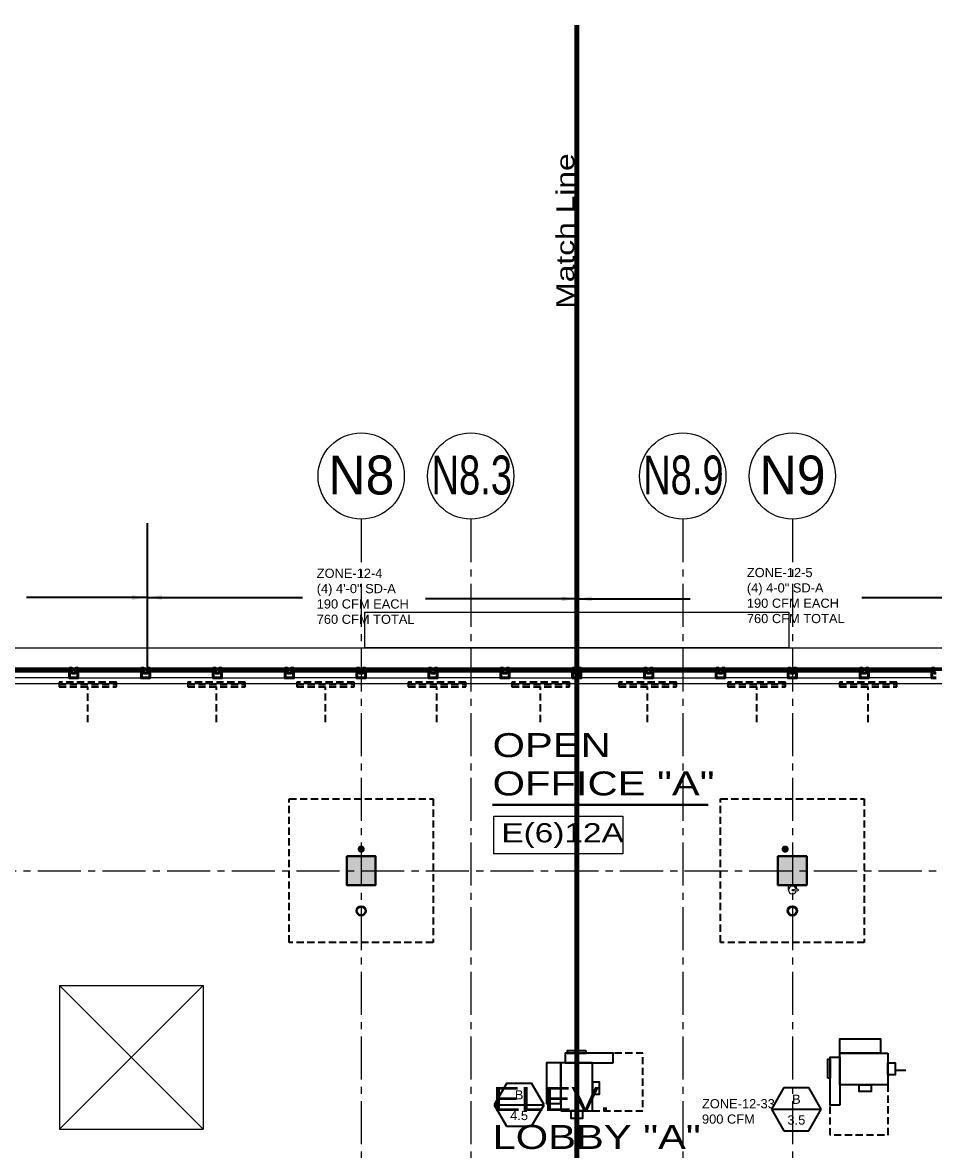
# Model space of a CAD drawing. Header units: inches. Extents: x -26012 to 27, y -11337 to 2082.
# Drawn here: x -23144 to -22382, y 1140 to 2082 of the extents above; entities that cross this region are included whole.
import ezdxf
from ezdxf.enums import TextEntityAlignment as Align

# ---------------------------------------------------------------- set-up
doc = ezdxf.new("R2010")
doc.units = ezdxf.units.IN
doc.header["$LTSCALE"] = 48
doc.header["$MEASUREMENT"] = 0
for name, pattern in [('A106$0$DGN Style 2', [238.33932, 143.003592, -95.335728]), ('A_Column Grid$0$CENTER2', [1.125, 0.75, -0.125, 0.125, -0.125]), ('HIDDEN2', [0.1875, 0.125, -0.0625]), ('Matchline$0$DASHED', [0.75, 0.5, -0.25]), ('NB - 13th_Penthouse_plan$0$HIDDEN2', [0.1875, 0.125, -0.0625])]:
    doc.linetypes.add(name, pattern=pattern)
for name, color, linetype in [('A106$0$A-ANNO-PATT-2-12', 8, 'Continuous'), ('A106$0$A-AREA-IDEN', 8, 'Continuous'), ('A106$0$A-CNOPY-ABOVE', 8, 'Continuous'), ('A106$0$A-COLS-COL2-12', 8, 'Continuous'), ('A106$0$A-EQPM-FEC', 8, 'Continuous'), ('A106$0$A-FLOR-AWNG', 8, 'Continuous'), ('A106$0$A-FLOR-SLAB', 8, 'Continuous'), ('A106$0$A-GLAZ', 8, 'Continuous'), ('A106$0$A-ROOF-LEAD-3-12', 8, 'Continuous'), ('A106$0$C-PROP', 8, 'Continuous'), ('A106$0$tower crane', 8, 'Continuous'), ('A605$0$A-ANNO-PATT-2-12', 8, 'Continuous'), ('A605$0$A-COLS-COL2-12', 8, 'Continuous'), ('A605$0$A-FLOR-SLAB', 8, 'Continuous'), ('A_Column Grid$0$A-GRID-1D1-15', 8, 'A_Column Grid$0$CENTER2'), ('A_Column Grid$0$A-GRID-GRD1-15', 8, 'A_Column Grid$0$CENTER2'), ('M-HVAC-anno', 6, 'Continuous'), ('M-HVAC-blck', 6, 'Continuous'), ('M-HVAC-clrn', 1, 'HIDDEN2'), ('M-HVAC-eqpm-fptd', 94, 'Continuous'), ('M-HVAC-Flex', 5, 'Continuous'), ('M-HVAC-FUTR', 4, 'HIDDEN2'), ('M-HVAC-supp', 93, 'Continuous'), ('M-HVAC-Term-Supp', 92, 'Continuous'), ('M-HVAC-TEXT', 6, 'Continuous'), ('Matchline$0$Match Line', 5, 'Matchline$0$DASHED'), ('NB - 13th_Penthouse_plan$0$STCCOLS2', 1, 'NB - 13th_Penthouse_plan$0$HIDDEN2'), ('NB - 13th_Penthouse_plan$0$STDROPS', 1, 'NB - 13th_Penthouse_plan$0$HIDDEN2'), ('NB - 13th_Penthouse_plan$0$STMETAL1', 1, 'NB - 13th_Penthouse_plan$0$HIDDEN2'), ('XREF', 8, 'Continuous')]:
    doc.layers.add(name, color=color, linetype=linetype)
doc.styles.add('A106$0$Arial', font='arial.ttf', dxfattribs={"height": 0.076839})
doc.styles.add('A106$0$style-Arial', font='arial.ttf')
doc.styles.add('A_Column Grid$0$Style-Arial', font='arial.ttf')
doc.styles.add('M08', font='arial.ttf', dxfattribs={"height": 7.68})
doc.styles.add('Matchline$0$Style-arial', font='arial.shx')
doc.styles.get("Standard").update_dxf_attribs({"font": 'simplex.shx'})
doc.dimstyles.new('STANDARD$7', dxfattribs={"dimtxt": 0.18, "dimasz": 0.125, "dimexe": 0.18, "dimexo": 0.06, "dimgap": 0.09, "dimtad": 0, "dimtih": 1, "dimtoh": 1, "dimdec": 4, "dimzin": 0, "dimdsep": 46, "dimtxsty": 'Standard', "dimcen": 0.09, "dimadec": 0, "dimazin": 0, "dimtfac": 1, "dimtdec": 4, "dimtofl": 0, "dimtmove": 0, "dimatfit": 3, "dimfxl": 1, "dimtolj": 1, "dimtzin": 0, "dimarcsym": 0})

# ---------------------------------------------------------------- blocks, each defined once
blk = doc.blocks.new('*U526')
at = {"layer": 'A106$0$tower crane', "linetype": 'A106$0$DGN Style 2', "lineweight": 0}
for p, q in [((-480, 480, 0), (480, 480, 0)), ((-480, 480, 0), (-480, -480, 0)), ((-480, 480, 0), (480, -480, 0)), ((480, 480, 0), (-480, -480, 0)), ((480, 480, 0), (480, -480, 0)), ((-480, -480, 0), (480, -480, 0))]:
    blk.add_line(p, q, dxfattribs=at)
blk = doc.blocks.new('A106$0$CW10')
at = {"layer": 'A106$0$A-GLAZ', "linetype": 'Continuous', "lineweight": 40}
for p, q in [((-117.25, 5.75), (-117.25, 7)), ((-117.25, 7), (-62.75, 7)), ((-117.25, 5.75), (-62.75, 5.75)), ((-62.75, 5.75), (-62.75, 7)), ((-2.75, 7), (-57.25, 7)), ((-57.25, 5.75), (-57.25, 7)), ((-2.75, 5.75), (-57.25, 5.75)), ((-2.75, 5.75), (-2.75, 7))]:
    blk.add_line(p, q, dxfattribs=at)
at = {"layer": 'A106$0$A-GLAZ', "linetype": 'Continuous', "lineweight": 0}
for p, q in [((-117.25, 6.75), (-62.75, 6.75)), ((-117.25, 6.25), (-62.75, 6.25)), ((-2.75, 6.75), (-57.25, 6.75)), ((-2.75, 6.25), (-57.25, 6.25)), ((-3.5, 0), (-56.5, 0)), ((-116.5, 0), (-63.5, 0))]:
    blk.add_line(p, q, dxfattribs=at)
at = {"layer": 'A106$0$A-GLAZ', "linetype": 'Continuous', "lineweight": 40, "flags": 128}
for points in [[(-120, 4), (-118.5, 4), (-118.5, 8), (-116.5, 8), (-116.5, 7.25), (-117.5, 7.25), (-117.5, 5.5), (-116.5, 5.5), (-116.5, 0), (-120, 0)], [(-60, 4), (-61.5, 4), (-61.5, 8), (-63.5, 8), (-63.5, 7.25), (-62.5, 7.25), (-62.5, 5.5), (-63.5, 5.5), (-63.5, 0), (-60, 0)], [(-60, 4), (-58.5, 4), (-58.5, 8), (-56.5, 8), (-56.5, 7.25), (-57.5, 7.25), (-57.5, 5.5), (-56.5, 5.5), (-56.5, 0), (-60, 0)], [(0, 4), (-1.5, 4), (-1.5, 8), (-3.5, 8), (-3.5, 7.25), (-2.5, 7.25), (-2.5, 5.5), (-3.5, 5.5), (-3.5, 0), (0, 0)]]:
    blk.add_lwpolyline(points, dxfattribs=at)
blk = doc.blocks.new('*U578')
at = {"layer": 'A106$0$A-EQPM-FEC', "linetype": 'Continuous', "lineweight": 13}
for p, q in [((3.51, 0.2), (-0.82, -0.17)), ((-0.82, -0.76), (3.51, -1.11))]:
    blk.add_line(p, q, dxfattribs=at)
at = {"layer": 'A106$0$A-EQPM-FEC', "linetype": 'Continuous', "lineweight": 0, "flags": 128}
blk.add_lwpolyline([(-4.13, 0.09), (-4.13, 3.73), (2.33, 3.74), (2.34, 0.1)], dxfattribs=at)
at = {"layer": 'A106$0$A-EQPM-FEC', "linetype": 'Continuous', "lineweight": 13}
blk.add_circle((-0.82, -0.46), 0.297, dxfattribs=at)
for centre, radius, start, end in [((-0.89, -0.46), 3.27, 9.8828, 350.32048), ((3.51, -0.45), 0.653, 270.10371, 90.10164)]:
    blk.add_arc(centre, radius, start, end, dxfattribs=at)
blk = doc.blocks.new('A106')
at = {"layer": 'A106$0$A-ROOF-LEAD-3-12', "lineweight": 13}
h = blk.add_hatch(color=256, dxfattribs=at)
edge = h.paths.add_edge_path()
edge.add_arc((-22861.02, 1392.09), 3, 0, 360)
h = blk.add_hatch(color=256, dxfattribs=at)
edge = h.paths.add_edge_path()
edge.add_arc((-22507.02, 1392.09), 3, 0, 360)
at = {"layer": 'A106$0$A-ANNO-PATT-2-12', "lineweight": 30}
for points in [[(-22849.02, 1362.09), (-22849.02, 1386.09), (-22873.02, 1362.09), (-22873.02, 1386.09)], [(-22489.02, 1362.09), (-22489.02, 1386.09), (-22513.02, 1362.09), (-22513.02, 1386.09)]]:
    blk.add_solid(points, dxfattribs=at)
at = {"layer": 'A106$0$A-AREA-IDEN', "lineweight": 30}
blk.add_line((-22751.36, 1429.18, 0.21), (-22571.41, 1429.18, 0.21), dxfattribs=at)
at = {"layer": 'A106$0$A-AREA-IDEN', "lineweight": 13}
blk.add_3dface([(-22750.16, 1419.66, 0.21), (-22642.56, 1419.66, 0.21), (-22642.56, 1388.13, 0.21), (-22750.16, 1388.13, 0.21)], dxfattribs=at)
at = {"layer": 'A106$0$A-CNOPY-ABOVE', "lineweight": 0}
blk.add_3dface([(-22858.02, 1590.09), (-22504.02, 1590.09), (-22504.02, 1560.09), (-22858.02, 1560.09)], dxfattribs=at)
at = {"layer": 'A106$0$A-COLS-COL2-12', "lineweight": 30}
for points in [[(-22873.02, 1386.09), (-22849.02, 1386.09), (-22849.02, 1362.09), (-22873.02, 1362.09)], [(-22513.02, 1386.09), (-22489.02, 1386.09), (-22489.02, 1362.09), (-22513.02, 1362.09)]]:
    blk.add_3dface(points, dxfattribs=at)
at = {"layer": 'A106$0$A-FLOR-AWNG', "lineweight": 0}
blk.add_line((-24033.74, 1560.09), (-21043.12, 1560.09), dxfattribs=at)
at = {"layer": 'A106$0$A-FLOR-SLAB', "lineweight": 0, "flags": 128}
blk.add_lwpolyline([(-23869.27, 1530.35), (-21072.77, 1530.34), (-21072.77, -6.15), (-22489.27, -6.15), (-22489.27, 53.84), (-22872.77, 53.84), (-22872.77, -6.15), (-24409.27, -6.15)], dxfattribs=at)
at = {"layer": 'A106$0$A-GLAZ', "lineweight": 0}
blk.add_line((-21060.02, 1543.09), (-23882.03, 1543.1), dxfattribs=at)
at = {"layer": 'A106$0$C-PROP', "lineweight": 40, "flags": 128}
for points in [[(-25004.54, -676.9), (-24022.02, 1542.09), (-21061.02, 1542.09), (-21061.02, -676.9)], [(-24808.14, -233.33), (-24022.02, 1542.09), (-21061.02, 1542.09), (-21061.02, -229.32)]]:
    blk.add_lwpolyline(points, dxfattribs=at)
at = {"layer": 'A106$0$A-EQPM-FEC', "lineweight": 0}
blk.add_blockref('*U578', (-22500.12, 1358.36), dxfattribs=at)
at = {"layer": 'A106$0$A-GLAZ', "lineweight": 40}
for p in [(-23101.03, 1535.1), (-22981.02, 1535.09), (-22861.02, 1535.09), (-22741.02, 1535.09), (-22621.02, 1535.09), (-22501.02, 1535.09), (-22381.02, 1535.09)]:
    blk.add_blockref('A106$0$CW10', p, dxfattribs=at)
at = {"layer": 'A106$0$tower crane', "lineweight": 0, "xscale": 0.125, "yscale": 0.125, "zscale": 0.125}
blk.add_blockref('*U526', (-23053.02, 1218.13, 0), dxfattribs=at)
at = {"layer": 'A106$0$A-AREA-IDEN', "lineweight": 30, "style": 'A106$0$style-Arial', "width": 1.246875}
blk.add_text('E(6)12A', height=16, dxfattribs=at).set_placement((-22743.98, 1397.77, 0.21))
at = {"layer": 'A106$0$A-AREA-IDEN', "lineweight": 30, "char_height": 20, "attachment_point": 7, "line_spacing_factor": 0.6, "style": 'A106$0$Arial'}
for s, insert in [('\\H1x;\\W1.24688;OPEN', (-22751.36, 1468.66, 0.21)), ('\\H1x;\\W1.24688;OFFICE "A"', (-22751.36, 1436.66, 0.21)), ('\\H1x;\\W1.24688;ELEV.        ', (-22751.36, 1173.42, 0.21)), ('\\H1x;\\W1.24688;LOBBY "A"', (-22751.36, 1141.42, 0.21))]:
    blk.add_mtext(s, dxfattribs=dict(at, insert=insert))
blk = doc.blocks.new('Matchline')
at = {"layer": 'Matchline$0$Match Line', "color": 5, "lineweight": 0, "const_width": 4}
blk.add_lwpolyline([(-22681.02, 2080.37), (-22681.02, -161.85)], dxfattribs=at)
at = {"layer": 'Matchline$0$Match Line', "color": 5, "linetype": 'Continuous', "lineweight": 30, "insert": (-22682.91, 1843.37), "char_height": 15, "attachment_point": 7, "rotation": 90, "line_spacing_factor": 0.84, "style": 'Matchline$0$Style-arial'}
blk.add_mtext('{\\W1.2667;Match Line}', dxfattribs=at)
blk = doc.blocks.new('A605')
at = {"layer": 'A605$0$A-ANNO-PATT-2-12', "lineweight": 30}
for points in [[(-22849.02, 1362.09), (-22849.02, 1386.09), (-22873.02, 1362.09), (-22873.02, 1386.09)], [(-22489.02, 1362.09), (-22489.02, 1386.09), (-22513.02, 1362.09), (-22513.02, 1386.09)]]:
    blk.add_solid(points, dxfattribs=at)
at = {"layer": 'A605$0$A-COLS-COL2-12', "lineweight": 30}
for points in [[(-22873.02, 1386.09), (-22849.02, 1386.09), (-22849.02, 1362.09), (-22873.02, 1362.09)], [(-22513.02, 1386.09), (-22489.02, 1386.09), (-22489.02, 1362.09), (-22513.02, 1362.09)]]:
    blk.add_3dface(points, dxfattribs=at)
at = {"layer": 'A605$0$A-FLOR-SLAB', "lineweight": 0, "flags": 128}
blk.add_lwpolyline([(-23869.27, 1530.35), (-21072.77, 1530.34), (-21072.77, -6.15), (-22489.27, -6.15), (-22489.27, 53.84), (-22872.77, 53.84), (-22872.77, -6.15), (-24409.27, -6.15)], dxfattribs=at)
blk = doc.blocks.new('A$C4BF10DA9')
at = {"layer": 'M-HVAC-clrn', "flags": 128}
blk.add_lwpolyline([(6, 42), (6, 0), (54.25, 0), (54.25, 25)], dxfattribs=at)
at = {"layer": 'M-HVAC-eqpm-fptd'}
for p, q in [((6, 68.5), (6, 42)), ((46.25, 68.5), (6, 68.5)), ((46.25, 42), (46.25, 68.5)), ((6, 42), (46.25, 42))]:
    blk.add_line(p, q, dxfattribs=at)
for points in [[(12.25, 68.5), (46.25, 68.5), (46.25, 80.5), (12.25, 80.5)], [(6, 50.25), (6, 60.25), (0, 60.25), (0, 50.25)], [(46.25, 25), (54.25, 25), (54.25, 65), (46.25, 65)], [(30, 42), (20, 42), (20, 36.25), (30, 36.25)]]:
    blk.add_lwpolyline(points, close=True, dxfattribs=at)
at = {"layer": 'M-HVAC-supp'}
blk.add_lwpolyline([(56.25, 47.5), (56.25, 63.25), (54.25, 63.25), (54.25, 47.5)], close=True, dxfattribs=at)
blk = doc.blocks.new('SD-A')
at = {"layer": 'M-HVAC-FUTR'}
for p, q in [((2473.34, 316.58), (2425.34, 316.58)), ((2425.34, 316.58), (2425.34, 312.58)), ((2473.34, 314.58), (2425.34, 314.58)), ((2425.34, 312.58), (2473.34, 312.58)), ((2473.34, 312.58), (2473.34, 316.58))]:
    blk.add_line(p, q, dxfattribs=at)
blk = doc.blocks.new('A$C73FD2CE6')
at = {"layer": 'M-HVAC-blck'}
for p, q in [((10.41, 36), (0, 18.01)), ((10.41, 36), (31.18, 36)), ((41.57, 17.97), (31.18, 36)), ((0, 18.01), (10.37, 0)), ((0.01, 17.99), (41.56, 17.99)), ((31.17, 0), (41.57, 17.97)), ((10.37, 0), (31.17, 0))]:
    blk.add_line(p, q, dxfattribs=at)
at = {"layer": 'M-HVAC-TEXT', "style": 'M08'}
for tag, p in [('2', (20.78, 26.3)), ('1', (20.78, 8.99))]:
    blk.add_attdef(tag, text='', height=7.68, dxfattribs=at).set_placement(p, align=Align.MIDDLE)
blk = doc.blocks.new('NB - 13th_Penthouse_plan')
at = {"layer": 'NB - 13th_Penthouse_plan$0$STCCOLS2'}
for points in [[(-22873.02, 1386.09), (-22849.02, 1386.09), (-22849.02, 1362.09), (-22873.02, 1362.09)], [(-22513.02, 1386.09), (-22489.02, 1386.09), (-22489.02, 1362.09), (-22513.02, 1362.09)]]:
    blk.add_lwpolyline(points, close=True, dxfattribs=at)
at = {"layer": 'NB - 13th_Penthouse_plan$0$STDROPS'}
for points in [[(-22921.02, 1434.12), (-22801.02, 1434.12), (-22801.02, 1314.12), (-22921.02, 1314.12)], [(-22561.02, 1434.12), (-22441.02, 1434.12), (-22441.02, 1314.12), (-22561.02, 1314.12)]]:
    blk.add_lwpolyline(points, close=True, dxfattribs=at)
at = {"layer": 'NB - 13th_Penthouse_plan$0$STMETAL1', "linetype": 'Continuous'}
for centre, radius in [((-22861.02, 1340.49), 4), ((-22861.02, 1340.49), 3.5), ((-22501.02, 1340.49), 4), ((-22501.02, 1340.49), 3.5)]:
    blk.add_circle(centre, radius, dxfattribs=at)
blk = doc.blocks.new('A_Column Grid')
at = {"layer": 'A_Column Grid$0$A-GRID-1D1-15', "linetype": 'Continuous', "lineweight": 13}
for centre in [(-22861.02, 1703.67), (-22501.02, 1703.67)]:
    blk.add_circle(centre, 36, dxfattribs=at)
at = {"layer": 'A_Column Grid$0$A-GRID-GRD1-15', "lineweight": 0}
for p, q in [((-22861.02, 1667.67), (-22861.02, -2700.91)), ((-22769.53, 1667.67), (-22769.53, 1016.11)), ((-22592.52, 1667.67), (-22592.52, 1016.11)), ((-22501.02, 1667.67), (-22501.02, -2700.91)), ((-23941.02, 1374.09), (-20840.23, 1374.09))]:
    blk.add_line(p, q, dxfattribs=at)
at = {"layer": 'A_Column Grid$0$A-GRID-GRD1-15', "linetype": 'Continuous', "lineweight": 13}
for centre in [(-22769.53, 1703.67), (-22592.52, 1703.67)]:
    blk.add_circle(centre, 36, dxfattribs=at)
at = {"layer": 'A_Column Grid$0$A-GRID-1D1-15', "linetype": 'Continuous', "lineweight": 13, "style": 'A_Column Grid$0$Style-Arial', "width": 0.95}
for s, p in [('N8', (-22888.48, 1688.27)), ('N9', (-22528.48, 1688.27))]:
    blk.add_text(s, height=32.5, dxfattribs=at).set_placement(p)
at = {"layer": 'A_Column Grid$0$A-GRID-GRD1-15', "linetype": 'Continuous', "lineweight": 13, "style": 'A_Column Grid$0$Style-Arial', "width": 0.701538}
for s, p in [('N8.3', (-22802.33, 1688.27)), ('N8.9', (-22625.66, 1688.27))]:
    blk.add_text(s, height=32.5, dxfattribs=at).set_placement(p)

msp = doc.modelspace()

# ---------------------------------------------------------------- linework, layer by layer
at = {"layer": 'M-HVAC-anno'}
for p, q in [((-23039.52, 1544.34), (-23039.52, 1664.34)), ((-22679.52, 1542.68), (-22679.52, 1662.68))]:
    msp.add_line(p, q, dxfattribs=at)
at = {"layer": 'M-HVAC-Flex'}
msp.add_line((-22681.02, 1161), (-22681.02, 1167.48), dxfattribs=at)
at = {"layer": 'M-HVAC-Flex', "flags": 128}
msp.add_lwpolyline([(-22415.22, 1207.64), (-22406.4, 1207.64)], dxfattribs=at)
at = {"layer": 'M-HVAC-FUTR'}
for points in [[(-23089.31, 1498, 0), (-23089.31, 1527.6, 0)], [(-22981.87, 1498.16, 0), (-22981.87, 1527.6, 0)], [(-22890.79, 1498.16, 0), (-22890.79, 1527.6, 0)], [(-22797.78, 1498.16, 0), (-22797.78, 1527.6, 0)], [(-22711.23, 1498.16, 0), (-22711.23, 1527.6, 0)], [(-22621.87, 1498.14, 0), (-22621.87, 1527.6, 0)], [(-22530.79, 1498.14, 0), (-22530.79, 1527.6, 0)], [(-22437.78, 1498.14, 0), (-22437.78, 1527.6, 0)]]:
    msp.add_spline(points, degree=3, dxfattribs=at)

# ---------------------------------------------------------------- block references
at = {"layer": 'M-HVAC-blck'}
for p, values in [((-22749.95, 1160.61), {'2': 'B', '1': '4.5'}), ((-22518.45, 1156.9), {'2': 'B', '1': '3.5'})]:
    msp.add_blockref('A$C73FD2CE6', p, dxfattribs=at).add_auto_attribs(values)
at = {"layer": 'M-HVAC-FUTR', "xscale": -1}
msp.add_blockref('A$C4BF10DA9', (-22415.22, 1153.31), dxfattribs=at)
at = {"layer": 'M-HVAC-FUTR', "rotation": 90.00000000000001}
msp.add_blockref('A$C4BF10DA9', (-22625.77, 1167.48), dxfattribs=at)
at = {"layer": 'M-HVAC-Term-Supp', "rotation": 180}
for p in [(-20639.97, 1844.17, 0), (-20532.53, 1844.17, 0), (-20441.45, 1844.17, 0), (-20348.44, 1844.17, 0), (-20261.88, 1844.17, 0), (-20172.53, 1844.17, 0), (-20081.45, 1844.17, 0), (-19988.44, 1844.17, 0)]:
    msp.add_blockref('SD-A', p, dxfattribs=at)
at = {"layer": 'XREF'}
for name in ['Matchline', 'A_Column Grid', 'A106', 'NB - 13th_Penthouse_plan', 'A605']:
    msp.add_blockref(name, (0, 0), dxfattribs=at)

# ---------------------------------------------------------------- texts
at = {"layer": 'M-HVAC-anno', "char_height": 7.68, "width": 88.2868, "attachment_point": 1, "style": 'M08'}
for s, insert in [('ZONE-12-4\\P(4) 4\'-0" SD-A\\P190 CFM EACH\\P760 CFM TOTAL', (-22898.15, 1626.31)), ('ZONE-12-5\\P(4) 4-0" SD-A\\P190 CFM EACH\\P760 CFM TOTAL', (-22539, 1626.91)), ('ZONE-12-33\\P900 CFM ', (-22576.48, 1183.31))]:
    msp.add_mtext(s, dxfattribs=dict(at, insert=insert))

# ---------------------------------------------------------------- leaders
at = {"layer": 'M-HVAC-anno'}
for points in [[(-23040.47, 1602.2), (-23140.41, 1602.2)], [(-23039.25, 1602.2), (-22909.89, 1602.2)], [(-22681.66, 1601.08), (-22807.45, 1601.08)], [(-22680.57, 1601.08), (-22586.27, 1601.08)], [(-22324.13, 1602.08), (-22443.13, 1602.08)]]:
    msp.add_leader(points, dimstyle='STANDARD$7', override={"dimscale": 96, "dimgap": 0.09, "dimtad": 0}, dxfattribs=at)

doc.saveas('drawing.dxf')
